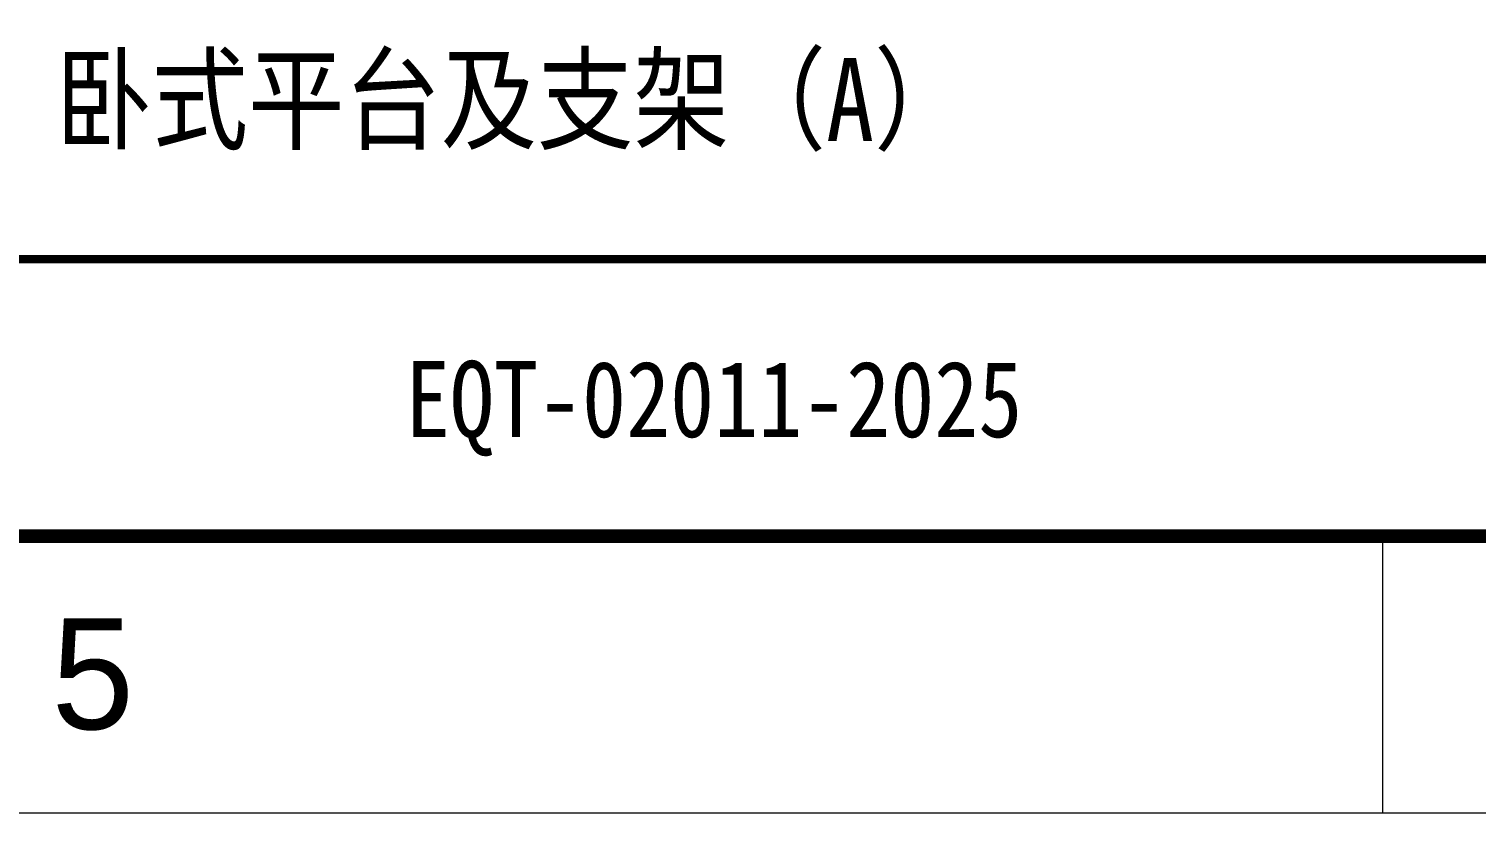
# Model space of a CAD drawing. Extents: x 148 to 221443, y -36682 to 6758.
# Drawn here: x 36806 to 37851, y -22217 to -21651 of the extents above; entities that cross this region are included whole.
import ezdxf
from ezdxf.enums import TextEntityAlignment as Align

# ---------------------------------------------------------------- set-up
doc = ezdxf.new("R2010")
doc.units = 0
doc.header["$LTSCALE"] = 10
doc.header["$MEASUREMENT"] = 0
doc.layers.add('2（细实线）', color=3, linetype='Continuous', lineweight=20)
doc.layers.add('图框层', color=7, linetype='Continuous', lineweight=15)
doc.styles.add('HZ', font='ROMS.SHX', dxfattribs={"width": 0.75, "bigfont": 'GBCBIG.SHX'})
doc.styles.add('tkhz2', font='')
doc.styles.get('tkhz2').set_extended_font_data('SimSun')

# ---------------------------------------------------------------- blocks, each defined once
blk = doc.blocks.new('a2')
blk.add_line((15801.92, 9706.742), (15801.92, 9716.742))
at = {"layer": '图框层', "ltscale": 10}
blk.add_lwpolyline([(15311.086, 10126.742), (15905.086, 10126.742), (15905.086, 9706.742), (15311.086, 9706.742)], close=True, dxfattribs=at)
at = {"layer": '图框层', "ltscale": 10, "const_width": 0.5}
blk.add_lwpolyline([(15336.086, 10116.742), (15895.086, 10116.742), (15895.086, 9716.742), (15336.086, 9716.742)], close=True, dxfattribs=at)
at = {"style": 'HZ'}
blk.add_text('5', height=4, dxfattribs=at).set_placement((15755.336, 9711.742), align=Align.MIDDLE)

msp = doc.modelspace()

# ---------------------------------------------------------------- linework, layer by layer
at = {"layer": '图框层', "const_width": 6}
msp.add_lwpolyline([(36047.3862, -22017.1167), (39647.3862, -22017.1167), (39647.3862, -21337.1167), (36047.3862, -21337.1167)], close=True, dxfattribs=at)
msp.add_lwpolyline([(36047.3862, -21817.1167), (39647.3862, -21817.1167)], dxfattribs=at)

# ---------------------------------------------------------------- block references
at = {"layer": '2（细实线）', "xscale": 20, "yscale": 20, "zscale": 20}
msp.add_blockref('a2', (-278254.3409, -216351.9598), dxfattribs=at)

# ---------------------------------------------------------------- texts
at = {"layer": '图框层', "style": 'tkhz2', "width": 0.85}
msp.add_text('EQT-02011-2025', height=55, dxfattribs=at).set_placement((37301.1464, -21945.6384), align=Align.CENTER)
msp.add_attdef('卧式平台及支架（A）', text='', height=60, dxfattribs=at).set_placement((37155.8275, -21731.7599), align=Align.CENTER)

doc.saveas('drawing.dxf')
